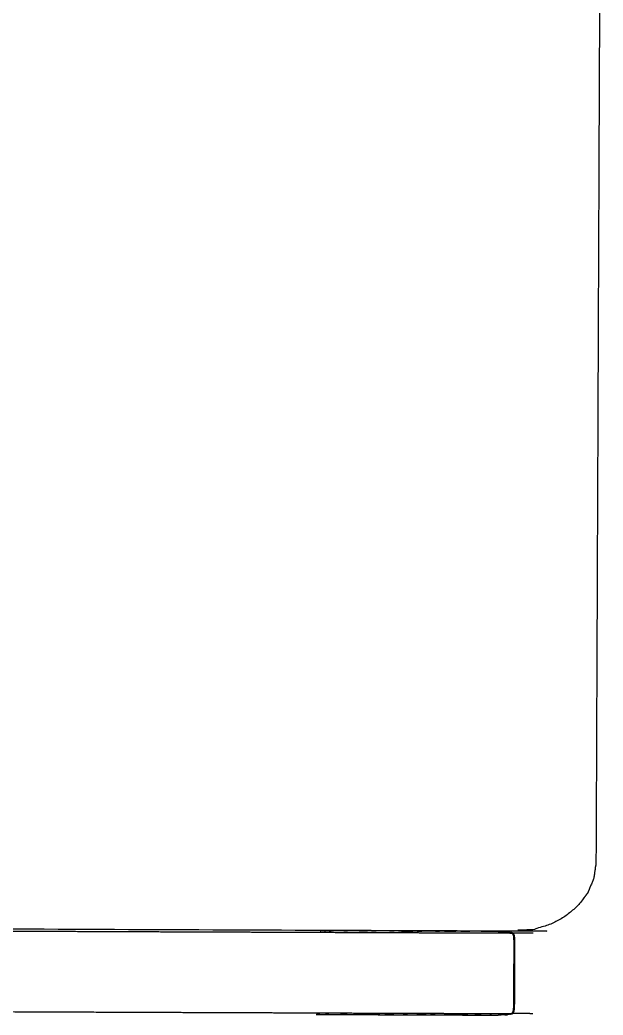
# Model space of a CAD drawing. Header units: millimetres. Extents: x 3429 to 24139, y -631 to 9878.
# Drawn here: x 8294.22 to 8310.69, y 3514.44 to 3542.57 of the extents above; entities that cross this region are included whole.
import ezdxf

# ---------------------------------------------------------------- set-up
doc = ezdxf.new("R2010")
doc.units = ezdxf.units.MM
doc.layers.add('multid_gorunus_4', color=15, linetype='Continuous', lineweight=9)
doc.layers.add('multid_gorunus_5', color=193, linetype='Continuous', lineweight=5)

# ---------------------------------------------------------------- blocks, each defined once
blk = doc.blocks.new('grup-2')
at = {"layer": 'multid_gorunus_4', "lineweight": -3}
for points, knots in [([(2233.785, 5981.762), (2233.781, 5981.754), (2233.776, 5981.747), (2233.765, 5981.737), (2233.754, 5981.727), (2233.732, 5981.71), (2233.711, 5981.694), (2233.676, 5981.669), (2233.642, 5981.643), (2233.591, 5981.606), (2233.54, 5981.569), (2233.476, 5981.522), (2233.412, 5981.476), (2233.338, 5981.423), (2233.264, 5981.371), (2233.184, 5981.315), (2233.103, 5981.258), (2233.019, 5981.201), (2232.935, 5981.144), (2232.848, 5981.086), (2232.761, 5981.029), (2232.671, 5980.971), (2232.582, 5980.914), (2232.491, 5980.857), (2232.4, 5980.8), (2232.308, 5980.744), (2232.216, 5980.688), (2232.123, 5980.633), (2232.03, 5980.578), (2231.937, 5980.525), (2231.843, 5980.471), (2231.748, 5980.418), (2231.653, 5980.365), (2231.558, 5980.314), (2231.462, 5980.262), (2231.366, 5980.212), (2231.269, 5980.161), (2231.172, 5980.112), (2231.074, 5980.063), (2230.976, 5980.014), (2230.878, 5979.966), (2230.779, 5979.919), (2230.68, 5979.872), (2230.58, 5979.826), (2230.48, 5979.78), (2230.379, 5979.735), (2230.278, 5979.69), (2230.177, 5979.647), (2230.075, 5979.603), (2229.973, 5979.561), (2229.87, 5979.518), (2229.767, 5979.477), (2229.664, 5979.436), (2229.56, 5979.396), (2229.456, 5979.355), (2229.352, 5979.317), (2229.247, 5979.278), (2229.142, 5979.24), (2229.036, 5979.203), (2228.93, 5979.166), (2228.824, 5979.13), (2228.717, 5979.095), (2228.61, 5979.06), (2228.503, 5979.026), (2228.395, 5978.992), (2228.287, 5978.96), (2228.179, 5978.928), (2228.07, 5978.897), (2227.961, 5978.866), (2227.851, 5978.836), (2227.742, 5978.806), (2227.632, 5978.778), (2227.522, 5978.749), (2227.411, 5978.722), (2227.3, 5978.695), (2227.189, 5978.67), (2227.078, 5978.644), (2226.966, 5978.62), (2226.854, 5978.596), (2226.742, 5978.573), (2226.629, 5978.551), (2226.516, 5978.529), (2226.403, 5978.508), (2226.286, 5978.488), (2226.168, 5978.469), (2226.042, 5978.45), (2225.916, 5978.432), (2225.778, 5978.414), (2225.639, 5978.397), (2225.484, 5978.381), (2225.329, 5978.365), (2225.153, 5978.35), (2224.978, 5978.335), (2224.778, 5978.321), (2224.578, 5978.307), (2224.349, 5978.294), (2224.12, 5978.281), (2223.859, 5978.269), (2223.598, 5978.257), (2223.3, 5978.246), (2223.003, 5978.235), (2222.664, 5978.225), (2222.326, 5978.214), (2221.943, 5978.205), (2221.561, 5978.195), (2221.129, 5978.186), (2220.698, 5978.177), (2220.214, 5978.168), (2219.731, 5978.16), (2219.19, 5978.152), (2218.65, 5978.144), (2218.049, 5978.136), (2217.449, 5978.129), (2216.783, 5978.122), (2216.118, 5978.115), (2215.396, 5978.108), (2214.675, 5978.101), (2213.904, 5978.094), (2213.134, 5978.088), (2212.324, 5978.082), (2211.513, 5978.076), (2210.67, 5978.07), (2209.827, 5978.064), (2208.96, 5978.059), (2208.093, 5978.053), (2207.209, 5978.048), (2206.326, 5978.043), (2205.434, 5978.038), (2204.542, 5978.033), (2203.65, 5978.029), (2202.758, 5978.024), (2201.874, 5978.02), (2200.989, 5978.016), (2200.121, 5978.012), (2199.253, 5978.008), (2198.408, 5978.004), (2198.164, 5978.003), (2197.351, 5978), (2196.538, 5977.996), (2195.766, 5977.993), (2194.993, 5977.99), (2194.268, 5977.987), (2193.544, 5977.985), (2192.875, 5977.982), (2192.207, 5977.979), (2191.602, 5977.977), (2190.997, 5977.975), (2190.453, 5977.973), (2189.909, 5977.971), (2189.422, 5977.969), (2188.935, 5977.967), (2188.502, 5977.965), (2188.068, 5977.963), (2187.685, 5977.962), (2187.301, 5977.96), (2186.964, 5977.959), (2186.627, 5977.958), (2186.333, 5977.957), (2186.039, 5977.956), (2185.784, 5977.955), (2185.529, 5977.954), (2185.31, 5977.953), (2185.092, 5977.952), (2184.906, 5977.951), (2184.72, 5977.95), (2184.565, 5977.95), (2184.41, 5977.949), (2184.282, 5977.949), (2184.154, 5977.948), (2184.051, 5977.948), (2183.948, 5977.948), (2183.867, 5977.947), (2183.786, 5977.947), (2183.724, 5977.947), (2183.662, 5977.946), (2183.616, 5977.946), (2183.571, 5977.946), (2183.539, 5977.946), (2183.507, 5977.946), (2183.486, 5977.946), (2183.465, 5977.947), (2183.453, 5977.949), (2183.442, 5977.95)], [0, 0, 0, 1, 1, 2, 2, 3, 3, 4, 4, 5, 5, 6, 6, 7, 7, 8, 8, 9, 9, 10, 10, 11, 11, 12, 12, 13, 13, 14, 14, 15, 15, 16, 16, 17, 17, 18, 18, 19, 19, 20, 20, 21, 21, 22, 22, 23, 23, 24, 24, 25, 25, 26, 26, 27, 27, 28, 28, 29, 29, 30, 30, 31, 31, 32, 32, 33, 33, 34, 34, 35, 35, 36, 36, 37, 37, 38, 38, 39, 39, 40, 40, 41, 41, 42, 42, 43, 43, 44, 44, 45, 45, 46, 46, 47, 47, 48, 48, 49, 49, 50, 50, 51, 51, 52, 52, 53, 53, 54, 54, 55, 55, 56, 56, 57, 57, 58, 58, 59, 59, 60, 60, 61, 61, 62, 62, 63, 63, 64, 64, 65, 65, 66, 66, 67, 67, 68, 68, 69, 69, 70, 70, 71, 71, 72, 72, 73, 73, 74, 74, 75, 75, 76, 76, 77, 77, 78, 78, 79, 79, 80, 80, 81, 81, 82, 82, 83, 83, 84, 84, 85, 85, 86, 86, 87, 87, 88, 88, 89, 89, 90, 90, 91, 91, 91]), ([(2233.785, 5981.762), (2233.781, 5981.754), (2233.776, 5981.747), (2233.765, 5981.737), (2233.754, 5981.727), (2233.732, 5981.71), (2233.711, 5981.694), (2233.676, 5981.669), (2233.642, 5981.643), (2233.591, 5981.606), (2233.54, 5981.569), (2233.476, 5981.522), (2233.412, 5981.476), (2233.338, 5981.423), (2233.264, 5981.371), (2233.184, 5981.315), (2233.103, 5981.258), (2233.019, 5981.201), (2232.935, 5981.144), (2232.848, 5981.086), (2232.761, 5981.029), (2232.671, 5980.971), (2232.582, 5980.914), (2232.491, 5980.857), (2232.4, 5980.8), (2232.308, 5980.744), (2232.216, 5980.688), (2232.123, 5980.633), (2232.03, 5980.578), (2231.937, 5980.525), (2231.843, 5980.471), (2231.748, 5980.418), (2231.653, 5980.365), (2231.558, 5980.314), (2231.462, 5980.262), (2231.366, 5980.212), (2231.269, 5980.161), (2231.172, 5980.112), (2231.074, 5980.063), (2230.976, 5980.014), (2230.878, 5979.966), (2230.779, 5979.919), (2230.68, 5979.872), (2230.58, 5979.826), (2230.48, 5979.78), (2230.379, 5979.735), (2230.278, 5979.69), (2230.177, 5979.647), (2230.075, 5979.603), (2229.973, 5979.561), (2229.87, 5979.518), (2229.767, 5979.477), (2229.664, 5979.436), (2229.56, 5979.396), (2229.456, 5979.355), (2229.352, 5979.317), (2229.247, 5979.278), (2229.142, 5979.24), (2229.036, 5979.203), (2228.93, 5979.166), (2228.824, 5979.13), (2228.717, 5979.095), (2228.61, 5979.06), (2228.503, 5979.026), (2228.395, 5978.992), (2228.287, 5978.96), (2228.179, 5978.928), (2228.07, 5978.897), (2227.961, 5978.866), (2227.851, 5978.836), (2227.742, 5978.806), (2227.632, 5978.778), (2227.522, 5978.749), (2227.411, 5978.722), (2227.3, 5978.695), (2227.189, 5978.67), (2227.078, 5978.644), (2226.966, 5978.62), (2226.854, 5978.596), (2226.742, 5978.573), (2226.629, 5978.551), (2226.516, 5978.529), (2226.403, 5978.508), (2226.286, 5978.488), (2226.168, 5978.469), (2226.042, 5978.45), (2225.916, 5978.432), (2225.778, 5978.414), (2225.639, 5978.397), (2225.484, 5978.381), (2225.329, 5978.365), (2225.153, 5978.35), (2224.978, 5978.335), (2224.778, 5978.321), (2224.578, 5978.307), (2224.349, 5978.294), (2224.12, 5978.281), (2223.859, 5978.269), (2223.598, 5978.257), (2223.3, 5978.246), (2223.003, 5978.235), (2222.664, 5978.225), (2222.326, 5978.214), (2221.943, 5978.205), (2221.561, 5978.195), (2221.129, 5978.186), (2220.698, 5978.177), (2220.214, 5978.168), (2219.731, 5978.16), (2219.19, 5978.152), (2218.65, 5978.144), (2218.049, 5978.136), (2217.449, 5978.129), (2216.783, 5978.122), (2216.118, 5978.115), (2215.396, 5978.108), (2214.675, 5978.101), (2213.904, 5978.094), (2213.134, 5978.088), (2212.324, 5978.082), (2211.513, 5978.076), (2210.67, 5978.07), (2209.827, 5978.064), (2208.96, 5978.059), (2208.093, 5978.053), (2207.209, 5978.048), (2206.326, 5978.043), (2205.434, 5978.038), (2204.542, 5978.033), (2203.65, 5978.029), (2202.758, 5978.024), (2201.874, 5978.02), (2200.989, 5978.016), (2200.121, 5978.012), (2199.253, 5978.008), (2198.408, 5978.004), (2198.164, 5978.003), (2197.351, 5978), (2196.538, 5977.996), (2195.766, 5977.993), (2194.993, 5977.99), (2194.268, 5977.987), (2193.544, 5977.985), (2192.875, 5977.982), (2192.207, 5977.979), (2191.602, 5977.977), (2190.997, 5977.975), (2190.453, 5977.973), (2189.909, 5977.971), (2189.422, 5977.969), (2188.935, 5977.967), (2188.502, 5977.965), (2188.068, 5977.963), (2187.685, 5977.962), (2187.301, 5977.96), (2186.964, 5977.959), (2186.627, 5977.958), (2186.333, 5977.957), (2186.039, 5977.956), (2185.784, 5977.955), (2185.529, 5977.954), (2185.31, 5977.953), (2185.092, 5977.952), (2184.906, 5977.951), (2184.72, 5977.95), (2184.565, 5977.95), (2184.41, 5977.949), (2184.282, 5977.949), (2184.154, 5977.948), (2184.051, 5977.948), (2183.948, 5977.948), (2183.867, 5977.947), (2183.786, 5977.947), (2183.724, 5977.947), (2183.662, 5977.946), (2183.616, 5977.946), (2183.571, 5977.946), (2183.539, 5977.946), (2183.507, 5977.946), (2183.486, 5977.946), (2183.465, 5977.947), (2183.453, 5977.949), (2183.442, 5977.95)], [0, 0, 0, 1, 1, 2, 2, 3, 3, 4, 4, 5, 5, 6, 6, 7, 7, 8, 8, 9, 9, 10, 10, 11, 11, 12, 12, 13, 13, 14, 14, 15, 15, 16, 16, 17, 17, 18, 18, 19, 19, 20, 20, 21, 21, 22, 22, 23, 23, 24, 24, 25, 25, 26, 26, 27, 27, 28, 28, 29, 29, 30, 30, 31, 31, 32, 32, 33, 33, 34, 34, 35, 35, 36, 36, 37, 37, 38, 38, 39, 39, 40, 40, 41, 41, 42, 42, 43, 43, 44, 44, 45, 45, 46, 46, 47, 47, 48, 48, 49, 49, 50, 50, 51, 51, 52, 52, 53, 53, 54, 54, 55, 55, 56, 56, 57, 57, 58, 58, 59, 59, 60, 60, 61, 61, 62, 62, 63, 63, 64, 64, 65, 65, 66, 66, 67, 67, 68, 68, 69, 69, 70, 70, 71, 71, 72, 72, 73, 73, 74, 74, 75, 75, 76, 76, 77, 77, 78, 78, 79, 79, 80, 80, 81, 81, 82, 82, 83, 83, 84, 84, 85, 85, 86, 86, 87, 87, 88, 88, 89, 89, 90, 90, 91, 91, 91]), ([(2182.834, 5980.221), (2182.848, 5980.221), (2182.861, 5980.221), (2182.879, 5980.221), (2182.896, 5980.221), (2182.918, 5980.221), (2182.939, 5980.222), (2182.964, 5980.222), (2182.99, 5980.222), (2183.019, 5980.222), (2183.049, 5980.222), (2183.082, 5980.222), (2183.115, 5980.222), (2183.15, 5980.222), (2183.184, 5980.223), (2183.217, 5980.223), (2183.249, 5980.223), (2183.276, 5980.223), (2183.304, 5980.223), (2183.323, 5980.223), (2183.342, 5980.223), (2183.355, 5980.223), (2183.368, 5980.222), (2183.377, 5980.22), (2183.386, 5980.219), (2183.393, 5980.215), (2183.399, 5980.212)], [0, 0, 0, 1, 1, 2, 2, 3, 3, 4, 4, 5, 5, 6, 6, 7, 7, 8, 8, 9, 9, 10, 10, 11, 11, 12, 12, 13, 13, 13]), ([(2182.834, 5980.221), (2182.848, 5980.221), (2182.861, 5980.221), (2182.879, 5980.221), (2182.896, 5980.221), (2182.918, 5980.221), (2182.939, 5980.222), (2182.964, 5980.222), (2182.99, 5980.222), (2183.019, 5980.222), (2183.049, 5980.222), (2183.082, 5980.222), (2183.115, 5980.222), (2183.15, 5980.222), (2183.184, 5980.223), (2183.217, 5980.223), (2183.249, 5980.223), (2183.276, 5980.223), (2183.304, 5980.223), (2183.323, 5980.223), (2183.342, 5980.223), (2183.355, 5980.223), (2183.368, 5980.222), (2183.377, 5980.22), (2183.386, 5980.219), (2183.393, 5980.215), (2183.399, 5980.212)], [0, 0, 0, 1, 1, 2, 2, 3, 3, 4, 4, 5, 5, 6, 6, 7, 7, 8, 8, 9, 9, 10, 10, 11, 11, 12, 12, 13, 13, 13]), ([(2183.475, 5977.933), (2183.471, 5977.933), (2183.467, 5977.934), (2183.456, 5977.936), (2183.446, 5977.939), (2183.438, 5977.941), (2183.43, 5977.944), (2183.424, 5977.947), (2183.417, 5977.95), (2183.412, 5977.954), (2183.408, 5977.957), (2183.403, 5977.961), (2183.399, 5977.965), (2183.395, 5977.97), (2183.392, 5977.974), (2183.388, 5977.979), (2183.385, 5977.985), (2183.382, 5977.991), (2183.38, 5977.997), (2183.377, 5978.005), (2183.375, 5978.013), (2183.373, 5978.021), (2183.371, 5978.03), (2183.369, 5978.041), (2183.367, 5978.051), (2183.366, 5978.063), (2183.364, 5978.075), (2183.363, 5978.089), (2183.362, 5978.103), (2183.361, 5978.119), (2183.36, 5978.135), (2183.36, 5978.153), (2183.359, 5978.172), (2183.359, 5978.192), (2183.358, 5978.213), (2183.358, 5978.236), (2183.358, 5978.259), (2183.357, 5978.284), (2183.357, 5978.31), (2183.357, 5978.338), (2183.357, 5978.366), (2183.357, 5978.398), (2183.357, 5978.429), (2183.356, 5978.463), (2183.356, 5978.497), (2183.356, 5978.534), (2183.356, 5978.571), (2183.356, 5978.611), (2183.356, 5978.65), (2183.356, 5978.691), (2183.355, 5978.732), (2183.355, 5978.775), (2183.355, 5978.817), (2183.355, 5978.861), (2183.355, 5978.905), (2183.355, 5978.95), (2183.354, 5978.994), (2183.354, 5979.039), (2183.354, 5979.084), (2183.354, 5979.129), (2183.354, 5979.174), (2183.354, 5979.219), (2183.353, 5979.263), (2183.353, 5979.307), (2183.353, 5979.351), (2183.353, 5979.394), (2183.353, 5979.436), (2183.353, 5979.477), (2183.352, 5979.518), (2183.352, 5979.558), (2183.352, 5979.597), (2183.352, 5979.634), (2183.352, 5979.671), (2183.352, 5979.705), (2183.352, 5979.739), (2183.351, 5979.771), (2183.351, 5979.802), (2183.351, 5979.83), (2183.351, 5979.859), (2183.351, 5979.884), (2183.351, 5979.91), (2183.351, 5979.933), (2183.352, 5979.956), (2183.352, 5979.976), (2183.352, 5979.997), (2183.353, 5980.015), (2183.353, 5980.033), (2183.354, 5980.049), (2183.355, 5980.065), (2183.356, 5980.079), (2183.357, 5980.093), (2183.358, 5980.105), (2183.359, 5980.117), (2183.361, 5980.128), (2183.363, 5980.138), (2183.365, 5980.147), (2183.367, 5980.156), (2183.369, 5980.163), (2183.371, 5980.171), (2183.374, 5980.177), (2183.377, 5980.184), (2183.38, 5980.189), (2183.383, 5980.194), (2183.387, 5980.199), (2183.391, 5980.204), (2183.395, 5980.208), (2183.399, 5980.212), (2183.404, 5980.215), (2183.409, 5980.219), (2183.415, 5980.222), (2183.421, 5980.225), (2183.429, 5980.228), (2183.437, 5980.23), (2183.447, 5980.233), (2183.458, 5980.235), (2183.462, 5980.236), (2183.466, 5980.237)], [123.680145, 123.680145, 123.680145, 124, 124, 125, 125, 126, 126, 127, 127, 128, 128, 129, 129, 130, 130, 131, 131, 132, 132, 133, 133, 134, 134, 135, 135, 136, 136, 137, 137, 138, 138, 139, 139, 140, 140, 141, 141, 142, 142, 143, 143, 144, 144, 145, 145, 146, 146, 147, 147, 148, 148, 149, 149, 150, 150, 151, 151, 152, 152, 153, 153, 154, 154, 155, 155, 156, 156, 157, 157, 158, 158, 159, 159, 160, 160, 161, 161, 162, 162, 163, 163, 164, 164, 165, 165, 166, 166, 167, 167, 168, 168, 169, 169, 170, 170, 171, 171, 172, 172, 173, 173, 174, 174, 175, 175, 176, 176, 177, 177, 178, 178, 179, 179, 180, 180, 180.319855, 180.319855, 180.319855]), ([(2183.475, 5977.933), (2183.471, 5977.933), (2183.467, 5977.934), (2183.456, 5977.936), (2183.446, 5977.939), (2183.438, 5977.941), (2183.43, 5977.944), (2183.424, 5977.947), (2183.417, 5977.95), (2183.412, 5977.954), (2183.408, 5977.957), (2183.403, 5977.961), (2183.399, 5977.965), (2183.395, 5977.97), (2183.392, 5977.974), (2183.388, 5977.979), (2183.385, 5977.985), (2183.382, 5977.991), (2183.38, 5977.997), (2183.377, 5978.005), (2183.375, 5978.013), (2183.373, 5978.021), (2183.371, 5978.03), (2183.369, 5978.041), (2183.367, 5978.051), (2183.366, 5978.063), (2183.364, 5978.075), (2183.363, 5978.089), (2183.362, 5978.103), (2183.361, 5978.119), (2183.36, 5978.135), (2183.36, 5978.153), (2183.359, 5978.172), (2183.359, 5978.192), (2183.358, 5978.213), (2183.358, 5978.236), (2183.358, 5978.259), (2183.357, 5978.284), (2183.357, 5978.31), (2183.357, 5978.338), (2183.357, 5978.366), (2183.357, 5978.398), (2183.357, 5978.429), (2183.356, 5978.463), (2183.356, 5978.497), (2183.356, 5978.534), (2183.356, 5978.571), (2183.356, 5978.611), (2183.356, 5978.65), (2183.356, 5978.691), (2183.355, 5978.732), (2183.355, 5978.775), (2183.355, 5978.817), (2183.355, 5978.861), (2183.355, 5978.905), (2183.355, 5978.95), (2183.354, 5978.994), (2183.354, 5979.039), (2183.354, 5979.084), (2183.354, 5979.129), (2183.354, 5979.174), (2183.354, 5979.219), (2183.353, 5979.263), (2183.353, 5979.307), (2183.353, 5979.351), (2183.353, 5979.394), (2183.353, 5979.436), (2183.353, 5979.477), (2183.352, 5979.518), (2183.352, 5979.558), (2183.352, 5979.597), (2183.352, 5979.634), (2183.352, 5979.671), (2183.352, 5979.705), (2183.352, 5979.739), (2183.351, 5979.771), (2183.351, 5979.802), (2183.351, 5979.83), (2183.351, 5979.859), (2183.351, 5979.884), (2183.351, 5979.91), (2183.351, 5979.933), (2183.352, 5979.956), (2183.352, 5979.976), (2183.352, 5979.997), (2183.353, 5980.015), (2183.353, 5980.033), (2183.354, 5980.049), (2183.355, 5980.065), (2183.356, 5980.079), (2183.357, 5980.093), (2183.358, 5980.105), (2183.359, 5980.117), (2183.361, 5980.128), (2183.363, 5980.138), (2183.365, 5980.147), (2183.367, 5980.156), (2183.369, 5980.163), (2183.371, 5980.171), (2183.374, 5980.177), (2183.377, 5980.184), (2183.38, 5980.189), (2183.383, 5980.194), (2183.387, 5980.199), (2183.391, 5980.204), (2183.395, 5980.208), (2183.399, 5980.212), (2183.404, 5980.215), (2183.409, 5980.219), (2183.415, 5980.222), (2183.421, 5980.225), (2183.429, 5980.228), (2183.437, 5980.23), (2183.447, 5980.233), (2183.458, 5980.235), (2183.462, 5980.236), (2183.466, 5980.237)], [123.680145, 123.680145, 123.680145, 124, 124, 125, 125, 126, 126, 127, 127, 128, 128, 129, 129, 130, 130, 131, 131, 132, 132, 133, 133, 134, 134, 135, 135, 136, 136, 137, 137, 138, 138, 139, 139, 140, 140, 141, 141, 142, 142, 143, 143, 144, 144, 145, 145, 146, 146, 147, 147, 148, 148, 149, 149, 150, 150, 151, 151, 152, 152, 153, 153, 154, 154, 155, 155, 156, 156, 157, 157, 158, 158, 159, 159, 160, 160, 161, 161, 162, 162, 163, 163, 164, 164, 165, 165, 166, 166, 167, 167, 168, 168, 169, 169, 170, 170, 171, 171, 172, 172, 173, 173, 174, 174, 175, 175, 176, 176, 177, 177, 178, 178, 179, 179, 180, 180, 180.319855, 180.319855, 180.319855]), ([(2183.431, 5977.957), (2183.427, 5977.961), (2183.423, 5977.965), (2183.419, 5977.97), (2183.415, 5977.974), (2183.412, 5977.98), (2183.409, 5977.985), (2183.406, 5977.991), (2183.403, 5977.998), (2183.401, 5978.005), (2183.398, 5978.013), (2183.396, 5978.022), (2183.394, 5978.03), (2183.392, 5978.041), (2183.391, 5978.051), (2183.389, 5978.063), (2183.388, 5978.075), (2183.387, 5978.089), (2183.386, 5978.103), (2183.385, 5978.119), (2183.384, 5978.135), (2183.383, 5978.154), (2183.383, 5978.172), (2183.382, 5978.192), (2183.382, 5978.213), (2183.381, 5978.236), (2183.381, 5978.259), (2183.381, 5978.284), (2183.381, 5978.31), (2183.38, 5978.338), (2183.38, 5978.366), (2183.38, 5978.398), (2183.38, 5978.429), (2183.38, 5978.463), (2183.38, 5978.497), (2183.38, 5978.534), (2183.379, 5978.571), (2183.379, 5978.611), (2183.379, 5978.65), (2183.379, 5978.691), (2183.379, 5978.732), (2183.379, 5978.775), (2183.379, 5978.817), (2183.378, 5978.861), (2183.378, 5978.905), (2183.378, 5978.95), (2183.378, 5978.994), (2183.378, 5979.039), (2183.378, 5979.084), (2183.377, 5979.129), (2183.377, 5979.174), (2183.377, 5979.219), (2183.377, 5979.263), (2183.377, 5979.307), (2183.377, 5979.351), (2183.376, 5979.394), (2183.376, 5979.436), (2183.376, 5979.477), (2183.376, 5979.519), (2183.376, 5979.558), (2183.376, 5979.597), (2183.376, 5979.634), (2183.375, 5979.671), (2183.375, 5979.705), (2183.375, 5979.74), (2183.375, 5979.771), (2183.375, 5979.802), (2183.375, 5979.83), (2183.375, 5979.859), (2183.375, 5979.884), (2183.375, 5979.91), (2183.375, 5979.933), (2183.375, 5979.956), (2183.375, 5979.976), (2183.376, 5979.997), (2183.376, 5980.015), (2183.377, 5980.033), (2183.377, 5980.049), (2183.378, 5980.065), (2183.379, 5980.079), (2183.38, 5980.093), (2183.382, 5980.105), (2183.383, 5980.117), (2183.384, 5980.128), (2183.386, 5980.138), (2183.388, 5980.147), (2183.39, 5980.156), (2183.392, 5980.164), (2183.395, 5980.171), (2183.398, 5980.177), (2183.4, 5980.184), (2183.403, 5980.189), (2183.407, 5980.195), (2183.41, 5980.199), (2183.414, 5980.204), (2183.418, 5980.208), (2183.423, 5980.212)], [-32, -32, -32, -31, -31, -30, -30, -29, -29, -28, -28, -27, -27, -26, -26, -25, -25, -24, -24, -23, -23, -22, -22, -21, -21, -20, -20, -19, -19, -18, -18, -17, -17, -16, -16, -15, -15, -14, -14, -13, -13, -12, -12, -11, -11, -10, -10, -9, -9, -8, -8, -7, -7, -6, -6, -5, -5, -4, -4, -3, -3, -2, -2, -1, -1, 0, 0, 1, 1, 2, 2, 3, 3, 4, 4, 5, 5, 6, 6, 7, 7, 8, 8, 9, 9, 10, 10, 11, 11, 12, 12, 13, 13, 14, 14, 15, 15, 16, 16, 16]), ([(2183.431, 5977.957), (2183.427, 5977.961), (2183.423, 5977.965), (2183.419, 5977.97), (2183.415, 5977.974), (2183.412, 5977.98), (2183.409, 5977.985), (2183.406, 5977.991), (2183.403, 5977.998), (2183.401, 5978.005), (2183.398, 5978.013), (2183.396, 5978.022), (2183.394, 5978.03), (2183.392, 5978.041), (2183.391, 5978.051), (2183.389, 5978.063), (2183.388, 5978.075), (2183.387, 5978.089), (2183.386, 5978.103), (2183.385, 5978.119), (2183.384, 5978.135), (2183.383, 5978.154), (2183.383, 5978.172), (2183.382, 5978.192), (2183.382, 5978.213), (2183.381, 5978.236), (2183.381, 5978.259), (2183.381, 5978.284), (2183.381, 5978.31), (2183.38, 5978.338), (2183.38, 5978.366), (2183.38, 5978.398), (2183.38, 5978.429), (2183.38, 5978.463), (2183.38, 5978.497), (2183.38, 5978.534), (2183.379, 5978.571), (2183.379, 5978.611), (2183.379, 5978.65), (2183.379, 5978.691), (2183.379, 5978.732), (2183.379, 5978.775), (2183.379, 5978.817), (2183.378, 5978.861), (2183.378, 5978.905), (2183.378, 5978.95), (2183.378, 5978.994), (2183.378, 5979.039), (2183.378, 5979.084), (2183.377, 5979.129), (2183.377, 5979.174), (2183.377, 5979.219), (2183.377, 5979.263), (2183.377, 5979.307), (2183.377, 5979.351), (2183.376, 5979.394), (2183.376, 5979.436), (2183.376, 5979.477), (2183.376, 5979.519), (2183.376, 5979.558), (2183.376, 5979.597), (2183.376, 5979.634), (2183.375, 5979.671), (2183.375, 5979.705), (2183.375, 5979.74), (2183.375, 5979.771), (2183.375, 5979.802), (2183.375, 5979.83), (2183.375, 5979.859), (2183.375, 5979.884), (2183.375, 5979.91), (2183.375, 5979.933), (2183.375, 5979.956), (2183.375, 5979.976), (2183.376, 5979.997), (2183.376, 5980.015), (2183.377, 5980.033), (2183.377, 5980.049), (2183.378, 5980.065), (2183.379, 5980.079), (2183.38, 5980.093), (2183.382, 5980.105), (2183.383, 5980.117), (2183.384, 5980.128), (2183.386, 5980.138), (2183.388, 5980.147), (2183.39, 5980.156), (2183.392, 5980.164), (2183.395, 5980.171), (2183.398, 5980.177), (2183.4, 5980.184), (2183.403, 5980.189), (2183.407, 5980.195), (2183.41, 5980.199), (2183.414, 5980.204), (2183.418, 5980.208), (2183.423, 5980.212)], [-32, -32, -32, -31, -31, -30, -30, -29, -29, -28, -28, -27, -27, -26, -26, -25, -25, -24, -24, -23, -23, -22, -22, -21, -21, -20, -20, -19, -19, -18, -18, -17, -17, -16, -16, -15, -15, -14, -14, -13, -13, -12, -12, -11, -11, -10, -10, -9, -9, -8, -8, -7, -7, -6, -6, -5, -5, -4, -4, -3, -3, -2, -2, -1, -1, 0, 0, 1, 1, 2, 2, 3, 3, 4, 4, 5, 5, 6, 6, 7, 7, 8, 8, 9, 9, 10, 10, 11, 11, 12, 12, 13, 13, 14, 14, 15, 15, 16, 16, 16]), ([(2183.443, 5980.226), (2183.438, 5980.223), (2183.433, 5980.219), (2183.428, 5980.215), (2183.423, 5980.212)], [2, 2, 2, 3, 3, 4, 4, 4]), ([(2183.443, 5980.226), (2183.438, 5980.223), (2183.433, 5980.219), (2183.428, 5980.215), (2183.423, 5980.212)], [2, 2, 2, 3, 3, 4, 4, 4]), ([(2183.494, 5980.244), (2183.483, 5980.241), (2183.473, 5980.239), (2183.464, 5980.236), (2183.456, 5980.233), (2183.45, 5980.23), (2183.443, 5980.226)], [-1, -1, -1, 0, 0, 1, 1, 2, 2, 2]), ([(2183.494, 5980.244), (2183.483, 5980.241), (2183.473, 5980.239), (2183.464, 5980.236), (2183.456, 5980.233), (2183.45, 5980.23), (2183.443, 5980.226)], [-1, -1, -1, 0, 0, 1, 1, 2, 2, 2]), ([(2183.547, 5980.253), (2183.533, 5980.25), (2183.519, 5980.248), (2183.507, 5980.246), (2183.494, 5980.244)], [2, 2, 2, 3, 3, 4, 4, 4]), ([(2183.547, 5980.253), (2183.533, 5980.25), (2183.519, 5980.248), (2183.507, 5980.246), (2183.494, 5980.244)], [2, 2, 2, 3, 3, 4, 4, 4]), ([(2183.547, 5980.253), (2183.564, 5980.255), (2183.581, 5980.256), (2183.603, 5980.258), (2183.625, 5980.26)], [0, 0, 0, 1, 1, 2, 2, 2]), ([(2183.547, 5980.253), (2183.564, 5980.255), (2183.581, 5980.256), (2183.603, 5980.258), (2183.625, 5980.26)], [0, 0, 0, 1, 1, 2, 2, 2]), ([(2183.826, 5980.266), (2183.804, 5980.266), (2183.782, 5980.266), (2183.751, 5980.265), (2183.719, 5980.264), (2183.693, 5980.262), (2183.667, 5980.261), (2183.646, 5980.26), (2183.625, 5980.26)], [83.301867, 83.301867, 83.301867, 84, 84, 85, 85, 86, 86, 87, 87, 87]), ([(2183.826, 5980.266), (2183.804, 5980.266), (2183.782, 5980.266), (2183.751, 5980.265), (2183.719, 5980.264), (2183.693, 5980.262), (2183.667, 5980.261), (2183.646, 5980.26), (2183.625, 5980.26)], [83.301867, 83.301867, 83.301867, 84, 84, 85, 85, 86, 86, 87, 87, 87]), ([(2183.826, 5980.266), (2183.865, 5980.267), (2183.905, 5980.267), (2183.925, 5980.268), (2183.946, 5980.269), (2183.997, 5980.269), (2184.048, 5980.27), (2184.107, 5980.27), (2184.166, 5980.271), (2184.233, 5980.271), (2184.3, 5980.271), (2184.376, 5980.272), (2184.452, 5980.272), (2184.537, 5980.272), (2184.622, 5980.273), (2184.718, 5980.273), (2184.813, 5980.273), (2184.917, 5980.274), (2185.022, 5980.274), (2185.133, 5980.275), (2185.245, 5980.275), (2185.363, 5980.276), (2185.481, 5980.276), (2185.604, 5980.277), (2185.727, 5980.277), (2185.853, 5980.278), (2185.98, 5980.278), (2186.109, 5980.279), (2186.239, 5980.279), (2186.369, 5980.279), (2186.499, 5980.28), (2186.63, 5980.281), (2186.76, 5980.281), (2186.89, 5980.282), (2187.019, 5980.282), (2187.145, 5980.283), (2187.272, 5980.283), (2187.395, 5980.283), (2187.518, 5980.284), (2187.636, 5980.284), (2187.754, 5980.285), (2187.866, 5980.285), (2187.977, 5980.286), (2188.082, 5980.286), (2188.186, 5980.286), (2188.281, 5980.287), (2188.377, 5980.287), (2188.462, 5980.288), (2188.547, 5980.288), (2188.623, 5980.288), (2188.699, 5980.288), (2188.766, 5980.289), (2188.833, 5980.289), (2188.843, 5980.289), (2188.853, 5980.289)], [90.111111, 90.111111, 90.111111, 91, 91, 92, 92, 93, 93, 94, 94, 95, 95, 96, 96, 97, 97, 98, 98, 99, 99, 100, 100, 101, 101, 102, 102, 103, 103, 104, 104, 105, 105, 106, 106, 107, 107, 108, 108, 109, 109, 110, 110, 111, 111, 112, 112, 113, 113, 114, 114, 115, 115, 116, 116, 116.169368, 116.169368, 116.169368]), ([(2183.826, 5980.266), (2183.865, 5980.267), (2183.905, 5980.267), (2183.925, 5980.268), (2183.946, 5980.269), (2183.997, 5980.269), (2184.048, 5980.27), (2184.107, 5980.27), (2184.166, 5980.271), (2184.233, 5980.271), (2184.3, 5980.271), (2184.376, 5980.272), (2184.452, 5980.272), (2184.537, 5980.272), (2184.622, 5980.273), (2184.718, 5980.273), (2184.813, 5980.273), (2184.917, 5980.274), (2185.022, 5980.274), (2185.133, 5980.275), (2185.245, 5980.275), (2185.363, 5980.276), (2185.481, 5980.276), (2185.604, 5980.277), (2185.727, 5980.277), (2185.853, 5980.278), (2185.98, 5980.278), (2186.109, 5980.279), (2186.239, 5980.279), (2186.369, 5980.279), (2186.499, 5980.28), (2186.63, 5980.281), (2186.76, 5980.281), (2186.89, 5980.282), (2187.019, 5980.282), (2187.145, 5980.283), (2187.272, 5980.283), (2187.395, 5980.283), (2187.518, 5980.284), (2187.636, 5980.284), (2187.754, 5980.285), (2187.866, 5980.285), (2187.977, 5980.286), (2188.082, 5980.286), (2188.186, 5980.286), (2188.281, 5980.287), (2188.377, 5980.287), (2188.462, 5980.288), (2188.547, 5980.288), (2188.623, 5980.288), (2188.699, 5980.288), (2188.766, 5980.289), (2188.833, 5980.289), (2188.843, 5980.289), (2188.853, 5980.289)], [90.111111, 90.111111, 90.111111, 91, 91, 92, 92, 93, 93, 94, 94, 95, 95, 96, 96, 97, 97, 98, 98, 99, 99, 100, 100, 101, 101, 102, 102, 103, 103, 104, 104, 105, 105, 106, 106, 107, 107, 108, 108, 109, 109, 110, 110, 111, 111, 112, 112, 113, 113, 114, 114, 115, 115, 116, 116, 116.169368, 116.169368, 116.169368]), ([(2184.879, 5980.274), (2184.879, 5980.274), (2184.879, 5980.274), (2184.774, 5980.273), (2184.669, 5980.273), (2184.646, 5980.273), (2184.622, 5980.273)], [264.999047, 264.999047, 264.999047, 265, 265, 266, 266, 266.239627, 266.239627, 266.239627]), ([(2184.879, 5980.274), (2184.879, 5980.274), (2184.879, 5980.274), (2184.774, 5980.273), (2184.669, 5980.273), (2184.646, 5980.273), (2184.622, 5980.273)], [264.999047, 264.999047, 264.999047, 265, 265, 266, 266, 266.239627, 266.239627, 266.239627]), ([(2185.344, 5980.276), (2185.344, 5980.276), (2185.343, 5980.276), (2185.224, 5980.275), (2185.105, 5980.275), (2185.063, 5980.275), (2185.022, 5980.274)], [262.997395, 262.997395, 262.997395, 263, 263, 264, 264, 264.369074, 264.369074, 264.369074]), ([(2185.344, 5980.276), (2185.344, 5980.276), (2185.343, 5980.276), (2185.224, 5980.275), (2185.105, 5980.275), (2185.063, 5980.275), (2185.022, 5980.274)], [262.997395, 262.997395, 262.997395, 263, 263, 264, 264, 264.369074, 264.369074, 264.369074]), ([(2185.593, 5980.276), (2185.592, 5980.276), (2185.592, 5980.276), (2185.536, 5980.276), (2185.481, 5980.276)], [261.9964985, 261.9964985, 261.9964985, 262, 262, 262.4469027, 262.4469027, 262.4469027]), ([(2185.593, 5980.276), (2185.592, 5980.276), (2185.592, 5980.276), (2185.536, 5980.276), (2185.481, 5980.276)], [261.9964985, 261.9964985, 261.9964985, 262, 262, 262.4469027, 262.4469027, 262.4469027]), ([(2186.11, 5980.278), (2186.11, 5980.278), (2186.109, 5980.278), (2186.045, 5980.278), (2185.98, 5980.278)], [259.9959788, 259.9959788, 259.9959788, 260, 260, 260.4944509, 260.4944509, 260.4944509]), ([(2186.11, 5980.278), (2186.11, 5980.278), (2186.109, 5980.278), (2186.045, 5980.278), (2185.98, 5980.278)], [259.9959788, 259.9959788, 259.9959788, 260, 260, 260.4944509, 260.4944509, 260.4944509]), ([(2186.638, 5980.281), (2186.637, 5980.281), (2186.637, 5980.281), (2186.505, 5980.28), (2186.373, 5980.28), (2186.306, 5980.279), (2186.239, 5980.279)], [257.99816, 257.99816, 257.99816, 258, 258, 259, 259, 259.510421, 259.510421, 259.510421]), ([(2186.638, 5980.281), (2186.637, 5980.281), (2186.637, 5980.281), (2186.505, 5980.28), (2186.373, 5980.28), (2186.306, 5980.279), (2186.239, 5980.279)], [257.99816, 257.99816, 257.99816, 258, 258, 259, 259, 259.510421, 259.510421, 259.510421]), ([(2186.899, 5980.282), (2186.899, 5980.282), (2186.898, 5980.282), (2186.829, 5980.281), (2186.76, 5980.281)], [256.9963384, 256.9963384, 256.9963384, 257, 257, 257.5283092, 257.5283092, 257.5283092]), ([(2186.899, 5980.282), (2186.899, 5980.282), (2186.898, 5980.282), (2186.829, 5980.281), (2186.76, 5980.281)], [256.9963384, 256.9963384, 256.9963384, 257, 257, 257.5283092, 257.5283092, 257.5283092]), ([(2187.404, 5980.283), (2187.404, 5980.283), (2187.404, 5980.283), (2187.338, 5980.283), (2187.272, 5980.283)], [254.9972972, 254.9972972, 254.9972972, 255, 255, 255.5285371, 255.5285371, 255.5285371]), ([(2187.404, 5980.283), (2187.404, 5980.283), (2187.404, 5980.283), (2187.338, 5980.283), (2187.272, 5980.283)], [254.9972972, 254.9972972, 254.9972972, 255, 255, 255.5285371, 255.5285371, 255.5285371]), ([(2187.755, 5980.285), (2187.698, 5980.285), (2187.642, 5980.284), (2187.58, 5980.284), (2187.518, 5980.284)], [253.50262, 253.50262, 253.50262, 254, 254, 254.520117, 254.520117, 254.520117]), ([(2187.755, 5980.285), (2187.698, 5980.285), (2187.642, 5980.284), (2187.58, 5980.284), (2187.518, 5980.284)], [253.50262, 253.50262, 253.50262, 254, 254, 254.520117, 254.520117, 254.520117]), ([(2188.187, 5980.287), (2188.133, 5980.286), (2188.079, 5980.286), (2188.079, 5980.286), (2188.079, 5980.286)], [251.4433919, 251.4433919, 251.4433919, 252, 252, 252.0000001, 252.0000001, 252.0000001]), ([(2188.187, 5980.287), (2188.133, 5980.286), (2188.079, 5980.286), (2188.079, 5980.286), (2188.079, 5980.286)], [251.4433919, 251.4433919, 251.4433919, 252, 252, 252.0000001, 252.0000001, 252.0000001]), ([(2188.599, 5980.288), (2188.599, 5980.288), (2188.598, 5980.288), (2188.573, 5980.288), (2188.547, 5980.288)], [248.9965407, 248.9965407, 248.9965407, 249, 249, 249.3333336, 249.3333336, 249.3333336]), ([(2188.599, 5980.288), (2188.599, 5980.288), (2188.598, 5980.288), (2188.573, 5980.288), (2188.547, 5980.288)], [248.9965407, 248.9965407, 248.9965407, 249, 249, 249.3333336, 249.3333336, 249.3333336]), ([(2188.735, 5980.288), (2188.735, 5980.288), (2188.734, 5980.288), (2188.717, 5980.288), (2188.699, 5980.288)], [247.9906989, 247.9906989, 247.9906989, 248, 248, 248.2579235, 248.2579235, 248.2579235]), ([(2188.735, 5980.288), (2188.735, 5980.288), (2188.734, 5980.288), (2188.717, 5980.288), (2188.699, 5980.288)], [247.9906989, 247.9906989, 247.9906989, 248, 248, 248.2579235, 248.2579235, 248.2579235]), ([(2182.843, 5977.943), (2182.856, 5977.943), (2182.87, 5977.943), (2182.887, 5977.943), (2182.905, 5977.943), (2182.926, 5977.944), (2182.948, 5977.944), (2182.973, 5977.944), (2182.998, 5977.944), (2183.028, 5977.944), (2183.057, 5977.944), (2183.091, 5977.944), (2183.124, 5977.944), (2183.158, 5977.944), (2183.193, 5977.945), (2183.225, 5977.945), (2183.258, 5977.945), (2183.285, 5977.945), (2183.312, 5977.945), (2183.332, 5977.945), (2183.351, 5977.945), (2183.364, 5977.946), (2183.377, 5977.946), (2183.386, 5977.948), (2183.395, 5977.95), (2183.401, 5977.954), (2183.408, 5977.957)], [0, 0, 0, 1, 1, 2, 2, 3, 3, 4, 4, 5, 5, 6, 6, 7, 7, 8, 8, 9, 9, 10, 10, 11, 11, 12, 12, 13, 13, 13]), ([(2182.843, 5977.943), (2182.856, 5977.943), (2182.87, 5977.943), (2182.887, 5977.943), (2182.905, 5977.943), (2182.926, 5977.944), (2182.948, 5977.944), (2182.973, 5977.944), (2182.998, 5977.944), (2183.028, 5977.944), (2183.057, 5977.944), (2183.091, 5977.944), (2183.124, 5977.944), (2183.158, 5977.944), (2183.193, 5977.945), (2183.225, 5977.945), (2183.258, 5977.945), (2183.285, 5977.945), (2183.312, 5977.945), (2183.332, 5977.945), (2183.351, 5977.945), (2183.364, 5977.946), (2183.377, 5977.946), (2183.386, 5977.948), (2183.395, 5977.95), (2183.401, 5977.954), (2183.408, 5977.957)], [0, 0, 0, 1, 1, 2, 2, 3, 3, 4, 4, 5, 5, 6, 6, 7, 7, 8, 8, 9, 9, 10, 10, 11, 11, 12, 12, 13, 13, 13]), ([(2183.431, 5977.957), (2183.436, 5977.954), (2183.442, 5977.95), (2183.447, 5977.946), (2183.452, 5977.943)], [1, 1, 1, 2, 2, 3, 3, 3]), ([(2183.431, 5977.957), (2183.436, 5977.954), (2183.442, 5977.95), (2183.447, 5977.946), (2183.452, 5977.943)], [1, 1, 1, 2, 2, 3, 3, 3]), ([(2183.452, 5977.943), (2183.458, 5977.939), (2183.465, 5977.936), (2183.473, 5977.933), (2183.481, 5977.93), (2183.492, 5977.928), (2183.503, 5977.925)], [0, 0, 0, 1, 1, 2, 2, 3, 3, 3]), ([(2183.452, 5977.943), (2183.458, 5977.939), (2183.465, 5977.936), (2183.473, 5977.933), (2183.481, 5977.93), (2183.492, 5977.928), (2183.503, 5977.925)], [0, 0, 0, 1, 1, 2, 2, 3, 3, 3]), ([(2183.503, 5977.925), (2183.515, 5977.923), (2183.528, 5977.921), (2183.542, 5977.919), (2183.555, 5977.917)], [1, 1, 1, 2, 2, 3, 3, 3]), ([(2183.503, 5977.925), (2183.515, 5977.923), (2183.528, 5977.921), (2183.542, 5977.919), (2183.555, 5977.917)], [1, 1, 1, 2, 2, 3, 3, 3]), ([(2183.634, 5977.911), (2183.612, 5977.912), (2183.59, 5977.914), (2183.573, 5977.915), (2183.555, 5977.917)], [0, 0, 0, 1, 1, 2, 2, 2]), ([(2183.634, 5977.911), (2183.612, 5977.912), (2183.59, 5977.914), (2183.573, 5977.915), (2183.555, 5977.917)], [0, 0, 0, 1, 1, 2, 2, 2]), ([(2183.634, 5977.911), (2183.654, 5977.91), (2183.675, 5977.91), (2183.702, 5977.909), (2183.728, 5977.907), (2183.732, 5977.907), (2183.736, 5977.907)], [419, 419, 419, 420, 420, 421, 421, 421.133835, 421.133835, 421.133835]), ([(2183.634, 5977.911), (2183.654, 5977.91), (2183.675, 5977.91), (2183.702, 5977.909), (2183.728, 5977.907), (2183.732, 5977.907), (2183.736, 5977.907)], [419, 419, 419, 420, 420, 421, 421, 421.133835, 421.133835, 421.133835]), ([(2188.966, 5977.923), (2188.963, 5977.923), (2188.96, 5977.923), (2188.901, 5977.922), (2188.842, 5977.922), (2188.775, 5977.922), (2188.708, 5977.921), (2188.632, 5977.921), (2188.556, 5977.921), (2188.471, 5977.92), (2188.385, 5977.92), (2188.29, 5977.92), (2188.195, 5977.919), (2188.091, 5977.919), (2187.986, 5977.918), (2187.875, 5977.918), (2187.763, 5977.918), (2187.645, 5977.917), (2187.527, 5977.917), (2187.404, 5977.916), (2187.281, 5977.916), (2187.154, 5977.915), (2187.028, 5977.915), (2186.899, 5977.914), (2186.769, 5977.914), (2186.639, 5977.913), (2186.508, 5977.913), (2186.378, 5977.912), (2186.247, 5977.912), (2186.118, 5977.911), (2185.989, 5977.911), (2185.862, 5977.91), (2185.736, 5977.91), (2185.613, 5977.909), (2185.49, 5977.909), (2185.372, 5977.908), (2185.254, 5977.908), (2185.142, 5977.907), (2185.03, 5977.907), (2184.926, 5977.907), (2184.822, 5977.906), (2184.727, 5977.906), (2184.631, 5977.905), (2184.546, 5977.905), (2184.461, 5977.905), (2184.385, 5977.904), (2184.309, 5977.904), (2184.242, 5977.904), (2184.175, 5977.904), (2184.116, 5977.904), (2184.057, 5977.904), (2184.037, 5977.904), (2184.016, 5977.905), (2183.965, 5977.905), (2183.914, 5977.905), (2183.869, 5977.906), (2183.825, 5977.906), (2183.787, 5977.907), (2183.75, 5977.907), (2183.743, 5977.907), (2183.736, 5977.907)], [388.945268, 388.945268, 388.945268, 389, 389, 390, 390, 391, 391, 392, 392, 393, 393, 394, 394, 395, 395, 396, 396, 397, 397, 398, 398, 399, 399, 400, 400, 401, 401, 402, 402, 403, 403, 404, 404, 405, 405, 406, 406, 407, 407, 408, 408, 409, 409, 410, 410, 411, 411, 412, 412, 413, 413, 414, 414, 415, 415, 416, 416, 417, 417, 417.210526, 417.210526, 417.210526]), ([(2188.966, 5977.923), (2188.963, 5977.923), (2188.96, 5977.923), (2188.901, 5977.922), (2188.842, 5977.922), (2188.775, 5977.922), (2188.708, 5977.921), (2188.632, 5977.921), (2188.556, 5977.921), (2188.471, 5977.92), (2188.385, 5977.92), (2188.29, 5977.92), (2188.195, 5977.919), (2188.091, 5977.919), (2187.986, 5977.918), (2187.875, 5977.918), (2187.763, 5977.918), (2187.645, 5977.917), (2187.527, 5977.917), (2187.404, 5977.916), (2187.281, 5977.916), (2187.154, 5977.915), (2187.028, 5977.915), (2186.899, 5977.914), (2186.769, 5977.914), (2186.639, 5977.913), (2186.508, 5977.913), (2186.378, 5977.912), (2186.247, 5977.912), (2186.118, 5977.911), (2185.989, 5977.911), (2185.862, 5977.91), (2185.736, 5977.91), (2185.613, 5977.909), (2185.49, 5977.909), (2185.372, 5977.908), (2185.254, 5977.908), (2185.142, 5977.907), (2185.03, 5977.907), (2184.926, 5977.907), (2184.822, 5977.906), (2184.727, 5977.906), (2184.631, 5977.905), (2184.546, 5977.905), (2184.461, 5977.905), (2184.385, 5977.904), (2184.309, 5977.904), (2184.242, 5977.904), (2184.175, 5977.904), (2184.116, 5977.904), (2184.057, 5977.904), (2184.037, 5977.904), (2184.016, 5977.905), (2183.965, 5977.905), (2183.914, 5977.905), (2183.869, 5977.906), (2183.825, 5977.906), (2183.787, 5977.907), (2183.75, 5977.907), (2183.743, 5977.907), (2183.736, 5977.907)], [388.945268, 388.945268, 388.945268, 389, 389, 390, 390, 391, 391, 392, 392, 393, 393, 394, 394, 395, 395, 396, 396, 397, 397, 398, 398, 399, 399, 400, 400, 401, 401, 402, 402, 403, 403, 404, 404, 405, 405, 406, 406, 407, 407, 408, 408, 409, 409, 410, 410, 411, 411, 412, 412, 413, 413, 414, 414, 415, 415, 416, 416, 417, 417, 417.210526, 417.210526, 417.210526]), ([(2184.01, 5977.903), (2184.017, 5977.903), (2184.024, 5977.903), (2184.041, 5977.903), (2184.058, 5977.903)], [365.889986, 365.889986, 365.889986, 366, 366, 366.2533175, 366.2533175, 366.2533175]), ([(2184.01, 5977.903), (2184.017, 5977.903), (2184.024, 5977.903), (2184.041, 5977.903), (2184.058, 5977.903)], [365.889986, 365.889986, 365.889986, 366, 366, 366.2533175, 366.2533175, 366.2533175]), ([(2184.309, 5977.904), (2184.311, 5977.904), (2184.312, 5977.904), (2184.399, 5977.905), (2184.485, 5977.905)], [367.976517, 367.976517, 367.976517, 368, 368, 369, 369, 369]), ([(2184.309, 5977.904), (2184.311, 5977.904), (2184.312, 5977.904), (2184.399, 5977.905), (2184.485, 5977.905)], [367.976517, 367.976517, 367.976517, 368, 368, 369, 369, 369]), ([(2185.857, 5977.91), (2185.988, 5977.911), (2186.118, 5977.911), (2186.119, 5977.911), (2186.119, 5977.911)], [147, 147, 147, 148, 148, 148.002713, 148.002713, 148.002713]), ([(2185.857, 5977.91), (2185.988, 5977.911), (2186.118, 5977.911), (2186.119, 5977.911), (2186.119, 5977.911)], [147, 147, 147, 148, 148, 148.002713, 148.002713, 148.002713]), ([(2186.769, 5977.914), (2186.838, 5977.914), (2186.907, 5977.914), (2186.968, 5977.914), (2187.029, 5977.915)], [150.471308, 150.471308, 150.471308, 151, 151, 151.472958, 151.472958, 151.472958]), ([(2186.769, 5977.914), (2186.838, 5977.914), (2186.907, 5977.914), (2186.968, 5977.914), (2187.029, 5977.915)], [150.471308, 150.471308, 150.471308, 151, 151, 151.472958, 151.472958, 151.472958]), ([(2187.164, 5977.915), (2187.288, 5977.916), (2187.413, 5977.916), (2187.413, 5977.916), (2187.413, 5977.916)], [152, 152, 152, 153, 153, 153.001465, 153.001465, 153.001465]), ([(2187.164, 5977.915), (2187.288, 5977.916), (2187.413, 5977.916), (2187.413, 5977.916), (2187.413, 5977.916)], [152, 152, 152, 153, 153, 153.001465, 153.001465, 153.001465]), ([(2187.651, 5977.917), (2187.764, 5977.917), (2187.877, 5977.918), (2187.878, 5977.918), (2187.878, 5977.918)], [154, 154, 154, 155, 155, 155.002286, 155.002286, 155.002286]), ([(2187.651, 5977.917), (2187.764, 5977.917), (2187.877, 5977.918), (2187.878, 5977.918), (2187.878, 5977.918)], [154, 154, 154, 155, 155, 155.002286, 155.002286, 155.002286]), ([(2188.088, 5977.919), (2188.185, 5977.919), (2188.281, 5977.919), (2188.281, 5977.919), (2188.281, 5977.919)], [156, 156, 156, 157, 157, 157.001308, 157.001308, 157.001308]), ([(2188.088, 5977.919), (2188.185, 5977.919), (2188.281, 5977.919), (2188.281, 5977.919), (2188.281, 5977.919)], [156, 156, 156, 157, 157, 157.001308, 157.001308, 157.001308])]:
    blk.add_open_spline(points, degree=2, knots=knots, dxfattribs=at)
for points in [[(2188.853, 5980.288), (2188.843, 5980.288), (2188.833, 5980.288)], [(2188.853, 5980.288), (2188.843, 5980.288), (2188.833, 5980.288)], [(2184.678, 5977.906), (2184.75, 5977.906), (2184.823, 5977.906)], [(2184.678, 5977.906), (2184.75, 5977.906), (2184.823, 5977.906)], [(2185.114, 5977.907), (2185.184, 5977.908), (2185.255, 5977.908)], [(2185.114, 5977.907), (2185.184, 5977.908), (2185.255, 5977.908)], [(2185.601, 5977.909), (2185.668, 5977.909), (2185.736, 5977.91)], [(2185.601, 5977.909), (2185.668, 5977.909), (2185.736, 5977.91)], [(2186.382, 5977.912), (2186.446, 5977.912), (2186.509, 5977.913)], [(2186.382, 5977.912), (2186.446, 5977.912), (2186.509, 5977.913)], [(2188.607, 5977.921), (2188.658, 5977.921), (2188.708, 5977.921)], [(2188.607, 5977.921), (2188.658, 5977.921), (2188.708, 5977.921)], [(2188.862, 5977.922), (2188.911, 5977.923), (2188.96, 5977.923)], [(2188.862, 5977.922), (2188.911, 5977.923), (2188.96, 5977.923)]]:
    blk.add_open_spline(points, degree=2, dxfattribs=at)
at = {"layer": 'multid_gorunus_5', "lineweight": -3}
for points, knots in [([(2218.759, 6033.643), (2200.645, 6033.569), (2183.131, 6033.497), (2182.869, 6033.47), (2182.608, 6033.443), (2182.369, 6033.369), (2182.129, 6033.294), (2181.918, 6033.178), (2181.707, 6033.062), (2181.53, 6032.91), (2181.354, 6032.759), (2181.22, 6032.577), (2181.087, 6032.395), (2181.002, 6032.19), (2180.917, 6031.984), (2180.887, 6031.76), (2180.858, 6031.537), (2180.883, 6025.422), (2180.908, 6019.306), (2180.933, 6013.191), (2180.96, 6006.676), (2180.985, 6000.561), (2181.01, 5994.445), (2181.035, 5988.33), (2181.06, 5982.215), (2181.091, 5981.992), (2181.122, 5981.768), (2181.209, 5981.563), (2181.295, 5981.358), (2181.431, 5981.178), (2181.566, 5980.997), (2181.743, 5980.847), (2181.921, 5980.697), (2182.133, 5980.582), (2182.345, 5980.468), (2182.585, 5980.395), (2182.826, 5980.323), (2183.087, 5980.298), (2183.348, 5980.273), (2200.849, 5980.345), (2218.949, 5980.419)], [21, 21, 21, 22, 22, 23, 23, 24, 24, 25, 25, 26, 26, 27, 27, 28, 28, 29, 29, 30, 30, 31, 31, 32, 32, 33, 33, 34, 34, 35, 35, 36, 36, 37, 37, 38, 38, 39, 39, 40, 40, 40.999234, 40.999234, 40.999234]), ([(2218.759, 6033.643), (2200.645, 6033.569), (2183.131, 6033.497), (2182.869, 6033.47), (2182.608, 6033.443), (2182.369, 6033.369), (2182.129, 6033.294), (2181.918, 6033.178), (2181.707, 6033.062), (2181.53, 6032.91), (2181.354, 6032.759), (2181.22, 6032.577), (2181.087, 6032.395), (2181.002, 6032.19), (2180.917, 6031.984), (2180.887, 6031.76), (2180.858, 6031.537), (2180.883, 6025.422), (2180.908, 6019.306), (2180.933, 6013.191), (2180.96, 6006.676), (2180.985, 6000.561), (2181.01, 5994.445), (2181.035, 5988.33), (2181.06, 5982.215), (2181.091, 5981.992), (2181.122, 5981.768), (2181.209, 5981.563), (2181.295, 5981.358), (2181.431, 5981.178), (2181.566, 5980.997), (2181.743, 5980.847), (2181.921, 5980.697), (2182.133, 5980.582), (2182.345, 5980.468), (2182.585, 5980.395), (2182.826, 5980.323), (2183.087, 5980.298), (2183.348, 5980.273), (2200.849, 5980.345), (2218.949, 5980.419)], [21, 21, 21, 22, 22, 23, 23, 24, 24, 25, 25, 26, 26, 27, 27, 28, 28, 29, 29, 30, 30, 31, 31, 32, 32, 33, 33, 34, 34, 35, 35, 36, 36, 37, 37, 38, 38, 39, 39, 40, 40, 40.999234, 40.999234, 40.999234]), ([(2226.418, 5980.848), (2226.398, 5980.843), (2226.377, 5980.838), (2226.281, 5980.818), (2226.186, 5980.798), (2226.089, 5980.779), (2225.993, 5980.76), (2225.896, 5980.742), (2225.799, 5980.724), (2225.697, 5980.707), (2225.595, 5980.69), (2225.485, 5980.675), (2225.374, 5980.659), (2225.251, 5980.645), (2225.127, 5980.63), (2224.987, 5980.616), (2224.847, 5980.603), (2224.685, 5980.59), (2224.524, 5980.577), (2224.338, 5980.565), (2224.152, 5980.554), (2223.937, 5980.543), (2223.722, 5980.532), (2223.474, 5980.521), (2223.226, 5980.511), (2222.942, 5980.501), (2222.657, 5980.492), (2222.331, 5980.483), (2222.005, 5980.474), (2221.634, 5980.465), (2221.264, 5980.457), (2220.844, 5980.449), (2220.424, 5980.441), (2219.951, 5980.434), (2219.478, 5980.426), (2218.949, 5980.419), (2218.419, 5980.412), (2217.828, 5980.405), (2217.237, 5980.398), (2216.581, 5980.392), (2215.925, 5980.385), (2215.212, 5980.379), (2214.498, 5980.373), (2213.736, 5980.367), (2212.974, 5980.361), (2212.171, 5980.356), (2211.368, 5980.35), (2210.532, 5980.345), (2209.696, 5980.339), (2208.836, 5980.334), (2207.975, 5980.329), (2207.097, 5980.324), (2206.22, 5980.319), (2205.334, 5980.315), (2204.448, 5980.31), (2203.561, 5980.306), (2202.674, 5980.301), (2201.794, 5980.297), (2200.915, 5980.293), (2200.051, 5980.289), (2199.186, 5980.285), (2198.346, 5980.282), (2198.105, 5980.281), (2197.296, 5980.277), (2196.487, 5980.274), (2195.718, 5980.271), (2194.948, 5980.268), (2194.227, 5980.265), (2193.505, 5980.262), (2192.839, 5980.26), (2192.173, 5980.257), (2191.57, 5980.255), (2190.968, 5980.253), (2190.426, 5980.25), (2189.884, 5980.248), (2189.398, 5980.246), (2188.913, 5980.245), (2188.481, 5980.243), (2188.049, 5980.241), (2187.667, 5980.24), (2187.284, 5980.238), (2186.948, 5980.237), (2186.612, 5980.236), (2186.319, 5980.235), (2186.026, 5980.233), (2185.772, 5980.232), (2185.517, 5980.231), (2185.299, 5980.231), (2185.081, 5980.23), (2184.896, 5980.229), (2184.71, 5980.228), (2184.555, 5980.228), (2184.4, 5980.227), (2184.273, 5980.227), (2184.145, 5980.226), (2184.042, 5980.226), (2183.939, 5980.225), (2183.858, 5980.225), (2183.777, 5980.225), (2183.715, 5980.225), (2183.653, 5980.224), (2183.608, 5980.224), (2183.562, 5980.224), (2183.53, 5980.224), (2183.498, 5980.224), (2183.477, 5980.223), (2183.457, 5980.222), (2183.445, 5980.221), (2183.433, 5980.219)], [37.781495, 37.781495, 37.781495, 38, 38, 39, 39, 40, 40, 41, 41, 42, 42, 43, 43, 44, 44, 45, 45, 46, 46, 47, 47, 48, 48, 49, 49, 50, 50, 51, 51, 52, 52, 53, 53, 54, 54, 55, 55, 56, 56, 57, 57, 58, 58, 59, 59, 60, 60, 61, 61, 62, 62, 63, 63, 64, 64, 65, 65, 66, 66, 67, 67, 68, 68, 69, 69, 70, 70, 71, 71, 72, 72, 73, 73, 74, 74, 75, 75, 76, 76, 77, 77, 78, 78, 79, 79, 80, 80, 81, 81, 82, 82, 83, 83, 84, 84, 85, 85, 86, 86, 87, 87, 88, 88, 89, 89, 90, 90, 91, 91, 91]), ([(2226.418, 5980.848), (2226.398, 5980.843), (2226.377, 5980.838), (2226.281, 5980.818), (2226.186, 5980.798), (2226.089, 5980.779), (2225.993, 5980.76), (2225.896, 5980.742), (2225.799, 5980.724), (2225.697, 5980.707), (2225.595, 5980.69), (2225.485, 5980.675), (2225.374, 5980.659), (2225.251, 5980.645), (2225.127, 5980.63), (2224.987, 5980.616), (2224.847, 5980.603), (2224.685, 5980.59), (2224.524, 5980.577), (2224.338, 5980.565), (2224.152, 5980.554), (2223.937, 5980.543), (2223.722, 5980.532), (2223.474, 5980.521), (2223.226, 5980.511), (2222.942, 5980.501), (2222.657, 5980.492), (2222.331, 5980.483), (2222.005, 5980.474), (2221.634, 5980.465), (2221.264, 5980.457), (2220.844, 5980.449), (2220.424, 5980.441), (2219.951, 5980.434), (2219.478, 5980.426), (2218.949, 5980.419), (2218.419, 5980.412), (2217.828, 5980.405), (2217.237, 5980.398), (2216.581, 5980.392), (2215.925, 5980.385), (2215.212, 5980.379), (2214.498, 5980.373), (2213.736, 5980.367), (2212.974, 5980.361), (2212.171, 5980.356), (2211.368, 5980.35), (2210.532, 5980.345), (2209.696, 5980.339), (2208.836, 5980.334), (2207.975, 5980.329), (2207.097, 5980.324), (2206.22, 5980.319), (2205.334, 5980.315), (2204.448, 5980.31), (2203.561, 5980.306), (2202.674, 5980.301), (2201.794, 5980.297), (2200.915, 5980.293), (2200.051, 5980.289), (2199.186, 5980.285), (2198.346, 5980.282), (2198.105, 5980.281), (2197.296, 5980.277), (2196.487, 5980.274), (2195.718, 5980.271), (2194.948, 5980.268), (2194.227, 5980.265), (2193.505, 5980.262), (2192.839, 5980.26), (2192.173, 5980.257), (2191.57, 5980.255), (2190.968, 5980.253), (2190.426, 5980.25), (2189.884, 5980.248), (2189.398, 5980.246), (2188.913, 5980.245), (2188.481, 5980.243), (2188.049, 5980.241), (2187.667, 5980.24), (2187.284, 5980.238), (2186.948, 5980.237), (2186.612, 5980.236), (2186.319, 5980.235), (2186.026, 5980.233), (2185.772, 5980.232), (2185.517, 5980.231), (2185.299, 5980.231), (2185.081, 5980.23), (2184.896, 5980.229), (2184.71, 5980.228), (2184.555, 5980.228), (2184.4, 5980.227), (2184.273, 5980.227), (2184.145, 5980.226), (2184.042, 5980.226), (2183.939, 5980.225), (2183.858, 5980.225), (2183.777, 5980.225), (2183.715, 5980.225), (2183.653, 5980.224), (2183.608, 5980.224), (2183.562, 5980.224), (2183.53, 5980.224), (2183.498, 5980.224), (2183.477, 5980.223), (2183.457, 5980.222), (2183.445, 5980.221), (2183.433, 5980.219)], [37.781495, 37.781495, 37.781495, 38, 38, 39, 39, 40, 40, 41, 41, 42, 42, 43, 43, 44, 44, 45, 45, 46, 46, 47, 47, 48, 48, 49, 49, 50, 50, 51, 51, 52, 52, 53, 53, 54, 54, 55, 55, 56, 56, 57, 57, 58, 58, 59, 59, 60, 60, 61, 61, 62, 62, 63, 63, 64, 64, 65, 65, 66, 66, 67, 67, 68, 68, 69, 69, 70, 70, 71, 71, 72, 72, 73, 73, 74, 74, 75, 75, 76, 76, 77, 77, 78, 78, 79, 79, 80, 80, 81, 81, 82, 82, 83, 83, 84, 84, 85, 85, 86, 86, 87, 87, 88, 88, 89, 89, 90, 90, 91, 91, 91])]:
    blk.add_open_spline(points, degree=2, knots=knots, dxfattribs=at)

msp = doc.modelspace()

# ---------------------------------------------------------------- block references
at = {"xscale": -1}
msp.add_blockref('grup-2', (10491.554, -2463.465), dxfattribs=at)

doc.saveas('drawing.dxf')
